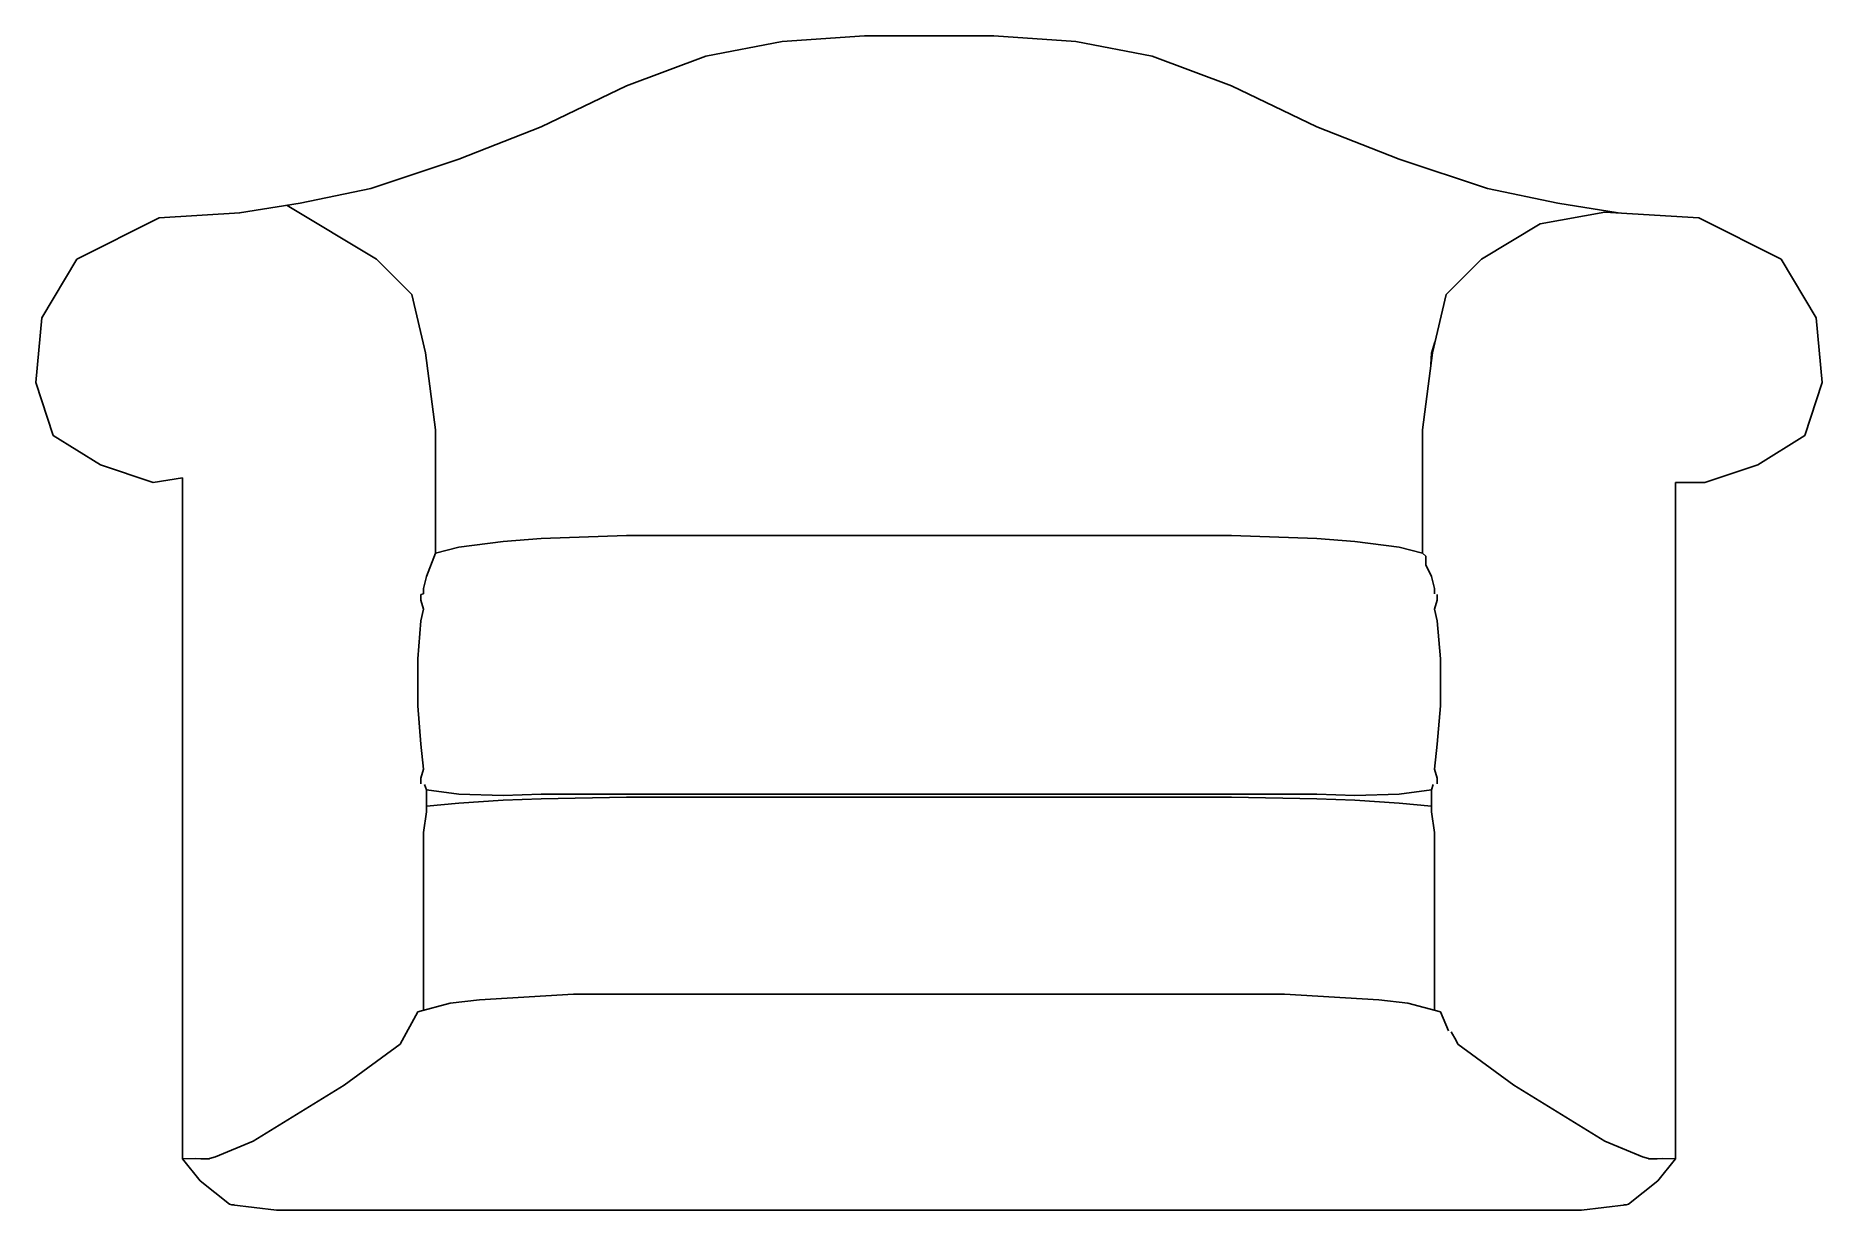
# Model space of a CAD drawing. Extents: x -0.483 to 0.483, y 0 to 0.634.
import ezdxf

# ---------------------------------------------------------------- set-up
doc = ezdxf.new("R2010")
doc.units = 0
doc.layers.get('0').update_dxf_attribs({"linetype": 'CONTINUOUS'})

msp = doc.modelspace()

# ---------------------------------------------------------------- linework, layer by layer
at = {"color": 0, "linetype": 'BYBLOCK'}
for p, q in [((-0.07937, 0.63105), (-0.12065, 0.62314)), ((-0.03488, 0.63421), (-0.07937, 0.63105)), ((-0.03488, 0.63421), (0.035, 0.63421)), ((0.035, 0.63421), (0.07937, 0.63105)), ((0.07937, 0.63105), (0.12065, 0.62314)), ((-0.12065, 0.62314), (-0.16348, 0.60724)), ((0.12065, 0.62314), (0.16348, 0.60724)), ((-0.16348, 0.60724), (-0.20951, 0.58502)), ((0.16348, 0.60724), (0.20962, 0.58502)), ((-0.20951, 0.58502), (-0.25399, 0.56754)), ((0.20962, 0.58502), (0.25399, 0.56754)), ((-0.25399, 0.56754), (-0.30156, 0.55164)), ((0.25399, 0.56754), (0.30168, 0.55164)), ((-0.30156, 0.55164), (-0.33976, 0.54373)), ((0.30168, 0.55164), (0.33976, 0.54373)), ((-0.33976, 0.54373), (-0.37251, 0.53851)), ((-0.34671, 0.54263), (-0.29848, 0.5136)), ((0.33976, 0.54373), (0.37239, 0.53851)), ((-0.46041, 0.5136), (-0.41593, 0.53582)), ((-0.41593, 0.53582), (-0.37234, 0.53854)), ((0.29848, 0.5136), (0.33027, 0.53266)), ((0.33027, 0.53266), (0.36515, 0.53899)), ((0.41593, 0.53582), (0.36515, 0.53899)), ((0.46041, 0.5136), (0.41593, 0.53582)), ((-0.46041, 0.5136), (-0.47939, 0.48181)), ((-0.27938, 0.49454), (-0.29848, 0.5136)), ((0.29848, 0.5136), (0.27938, 0.49454)), ((0.47939, 0.48181), (0.46041, 0.5136)), ((-0.27202, 0.46306), (-0.27938, 0.49454)), ((0.27938, 0.49454), (0.27202, 0.46306)), ((-0.4826, 0.44693), (-0.47939, 0.48181)), ((0.4826, 0.44693), (0.47939, 0.48181)), ((0.27333, 0.46876), (0.27143, 0.46275)), ((-0.27202, 0.46306), (-0.26669, 0.42146)), ((0.27202, 0.46306), (0.26669, 0.42146)), ((0.27143, 0.46275), (0.27119, 0.45666)), ((-0.47311, 0.4183), (-0.4826, 0.44693)), ((0.47311, 0.4183), (0.4826, 0.44693)), ((-0.47311, 0.4183), (-0.4476, 0.40248)), ((-0.26669, 0.42146), (-0.26669, 0.35479)), ((0.26669, 0.35479), (0.26669, 0.42146)), ((0.44772, 0.40248), (0.47311, 0.4183)), ((-0.41913, 0.39291), (-0.4476, 0.40248)), ((0.41913, 0.39291), (0.44772, 0.40248)), ((-0.41913, 0.39291), (-0.40323, 0.39554)), ((-0.40323, 0.02784), (-0.40323, 0.39554)), ((0.40323, 0.02784), (0.40323, 0.39291)), ((0.40323, 0.39291), (0.41913, 0.39291)), ((-0.26669, 0.35479), (-0.25399, 0.35803)), ((-0.25399, 0.35803), (-0.23015, 0.3612)), ((-0.23015, 0.3612), (-0.20951, 0.36278)), ((-0.20951, 0.36278), (-0.16348, 0.36436)), ((-0.16348, 0.36436), (0.16348, 0.36436)), ((0.16348, 0.36436), (0.20962, 0.36278)), ((0.20962, 0.36278), (0.23015, 0.3612)), ((0.23015, 0.3612), (0.25399, 0.35803)), ((0.25399, 0.35803), (0.26669, 0.35479)), ((-0.27143, 0.34214), (-0.26669, 0.35479)), ((0.26669, 0.35479), (0.26835, 0.35321)), ((0.26835, 0.35321), (0.26835, 0.34846)), ((0.26835, 0.34846), (0.27143, 0.34214)), ((-0.27309, 0.33581), (-0.27143, 0.34214)), ((0.27143, 0.34214), (0.27309, 0.33581)), ((-0.27463, 0.33257), (-0.27309, 0.3328)), ((-0.27463, 0.33257), (-0.27463, 0.3294)), ((-0.27309, 0.32466), (-0.27463, 0.3294)), ((-0.27309, 0.3328), (-0.27309, 0.33581)), ((0.27309, 0.33581), (0.27309, 0.3328)), ((0.27309, 0.32466), (0.27463, 0.3294)), ((0.27463, 0.3294), (0.27463, 0.33257)), ((-0.27309, 0.32466), (-0.27463, 0.31833)), ((0.27309, 0.32466), (0.27463, 0.31833)), ((-0.27463, 0.31833), (-0.27618, 0.29769)), ((0.27463, 0.31833), (0.2763, 0.29769)), ((-0.27618, 0.29769), (-0.27618, 0.2723)), ((0.2763, 0.29769), (0.2763, 0.2723)), ((-0.27463, 0.25166), (-0.27618, 0.2723)), ((0.2763, 0.2723), (0.27463, 0.25166)), ((-0.27309, 0.23814), (-0.27463, 0.25166)), ((0.27463, 0.25166), (0.27309, 0.23814)), ((-0.27463, 0.23339), (-0.27309, 0.23814)), ((-0.27463, 0.23339), (-0.27463, 0.23023)), ((0.27463, 0.23339), (0.27309, 0.23814)), ((0.27463, 0.23023), (0.27463, 0.23339)), ((-0.27143, 0.22706), (-0.2725, 0.22991)), ((-0.27143, 0.21512), (-0.27143, 0.22706)), ((-0.27143, 0.22706), (-0.25399, 0.22469)), ((-0.25399, 0.22469), (-0.23015, 0.2239)), ((-0.23015, 0.2239), (-0.20951, 0.22469)), ((-0.20951, 0.22224), (-0.23015, 0.22145)), ((-0.20951, 0.22469), (0.20962, 0.22469)), ((-0.16348, 0.22303), (-0.20951, 0.22224)), ((0.16348, 0.22303), (-0.16348, 0.22303)), ((0.20962, 0.22224), (0.16348, 0.22303)), ((0.20962, 0.22469), (0.23015, 0.2239)), ((0.23015, 0.22145), (0.20962, 0.22224)), ((0.23015, 0.2239), (0.25399, 0.22469)), ((0.25399, 0.22469), (0.27143, 0.22706)), ((0.27143, 0.22706), (0.27238, 0.22991)), ((0.27143, 0.22706), (0.27143, 0.21512)), ((-0.27309, 0.20405), (-0.27143, 0.21512)), ((-0.25399, 0.21987), (-0.27143, 0.21828)), ((-0.23015, 0.22145), (-0.25399, 0.21987)), ((0.25399, 0.21987), (0.23015, 0.22145)), ((0.27143, 0.21828), (0.25399, 0.21987)), ((0.27143, 0.21512), (0.27309, 0.20405)), ((-0.27309, 0.10796), (-0.27309, 0.20405)), ((0.27309, 0.20405), (0.27309, 0.10796)), ((-0.24284, 0.11357), (-0.19207, 0.11673)), ((-0.19207, 0.11673), (0.19207, 0.11673)), ((0.24296, 0.11357), (0.19207, 0.11673)), ((-0.28579, 0.08969), (-0.27618, 0.10716)), ((-0.27618, 0.10716), (-0.25874, 0.11191)), ((-0.25874, 0.11191), (-0.24284, 0.11357)), ((0.25874, 0.11191), (0.24296, 0.11357)), ((0.2763, 0.10716), (0.25874, 0.11191)), ((0.2763, 0.10716), (0.28068, 0.0968)), ((0.27701, 0.10629), (0.27653, 0.10629)), ((-0.31592, 0.06746), (-0.28579, 0.08969)), ((0.28472, 0.09174), (0.28211, 0.09641)), ((0.28472, 0.09174), (0.28579, 0.08969)), ((0.28579, 0.08969), (0.31592, 0.06746)), ((-0.36515, 0.03733), (-0.31592, 0.06746)), ((0.31592, 0.06746), (0.36515, 0.03733)), ((-0.36515, 0.03733), (-0.38556, 0.02879)), ((0.36515, 0.03733), (0.38413, 0.02942)), ((0.36515, 0.03733), (0.38556, 0.02879)), ((-0.39635, 0.028), (-0.40323, 0.02784)), ((-0.40323, 0.02784), (-0.39374, 0.0159)), ((-0.39339, 0.02784), (-0.39635, 0.028)), ((-0.38876, 0.02784), (-0.39339, 0.02784)), ((-0.38556, 0.02879), (-0.38876, 0.028)), ((0.38556, 0.02879), (0.38876, 0.028)), ((0.38876, 0.02784), (0.39339, 0.02784)), ((0.39339, 0.02784), (0.39635, 0.028)), ((0.40323, 0.02784), (0.39374, 0.0159)), ((0.39635, 0.028), (0.40323, 0.02784)), ((-0.39374, 0.0159), (-0.37784, 0.00324)), ((0.39374, 0.0159), (0.37784, 0.00324)), ((-0.37784, 0.00324), (-0.37666, 0.00301)), ((-0.37666, 0.00301), (-0.37547, 0.00308)), ((-0.37666, 0.00301), (-0.35246, 0)), ((-0.35246, 0), (0.35246, 0)), ((0.37666, 0.00301), (0.35246, 0)), ((0.37666, 0.00301), (0.37547, 0.00308)), ((0.37784, 0.00324), (0.37666, 0.00301))]:
    msp.add_line(p, q, dxfattribs=at)

doc.saveas('drawing.dxf')
